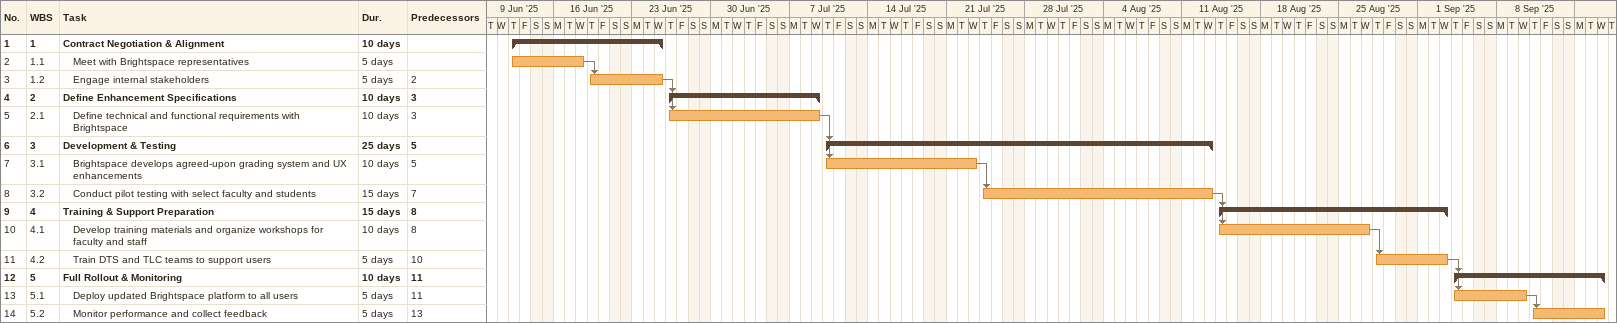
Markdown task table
| ID | WBS | Task | Duration | Start | Finish | Predecessors |
|---|---|---|---|---|---|---|
| 1 | 1 | **Contract Negotiation & Alignment** | 10d | 2025-06-12 | 2025-06-25 |  |
| 2 | 1.1 | Meet with Brightspace representatives | 5d | 2025-06-12 | 2025-06-18 |  |
| 3 | 1.2 | Engage internal stakeholders | 5d | 2025-06-19 | 2025-06-25 | 2 |
| 4 | 2 | **Define Enhancement Specifications** | 10d | 2025-06-26 | 2025-07-09 | 3 |
| 5 | 2.1 | Define technical and functional requirements with Brightspace | 10d | 2025-06-26 | 2025-07-09 | 3 |
| 6 | 3 | **Development & Testing** | 25d | 2025-07-10 | 2025-08-13 | 5 |
| 7 | 3.1 | Brightspace develops agreed-upon grading system and UX enhancements | 10d | 2025-07-10 | 2025-07-23 | 5 |
| 8 | 3.2 | Conduct pilot testing with select faculty and students | 15d | 2025-07-24 | 2025-08-13 | 7 |
| 9 | 4 | **Training & Support Preparation** | 15d | 2025-08-14 | 2025-09-03 | 8 |
| 10 | 4.1 | Develop training materials and organize workshops for faculty and staff | 10d | 2025-08-14 | 2025-08-27 | 8 |
| 11 | 4.2 | Train DTS and TLC teams to support users | 5d | 2025-08-28 | 2025-09-03 | 10 |
| 12 | 5 | **Full Rollout & Monitoring** | 10d | 2025-09-04 | 2025-09-17 | 11 |
| 13 | 5.1 | Deploy updated Brightspace platform to all users | 5d | 2025-09-04 | 2025-09-10 | 11 |
| 14 | 5.2 | Monitor performance and collect feedback | 5d | 2025-09-11 | 2025-09-17 | 13 |
